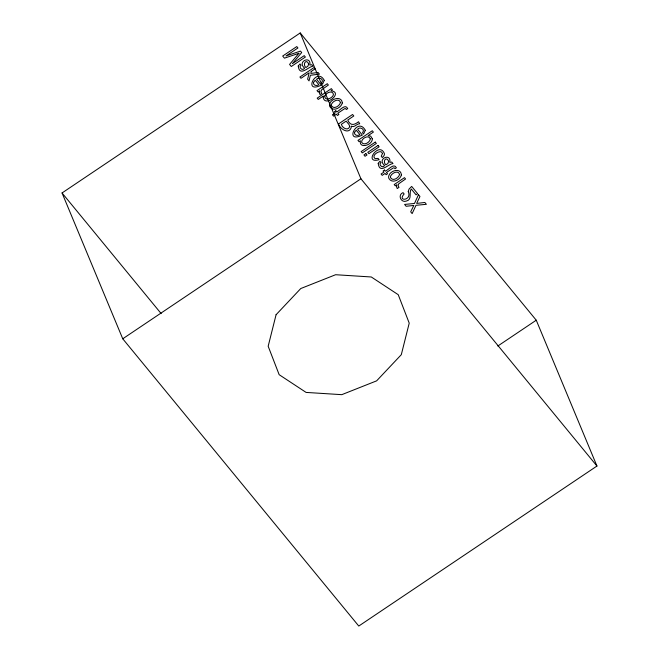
<?xml version="1.0" encoding="UTF-8"?>
<svg xmlns="http://www.w3.org/2000/svg" width="659" height="659" viewBox="0 0 659 659"><rect width="100%" height="100%" fill="white"/><g stroke="black" fill="none" stroke-linecap="round" stroke-linejoin="round"><path stroke-width="0.99" d="M62.045 192.963L300.224 32.95L536.253 320.208L596.955 466.037L358.776 626.05L122.747 338.792L62.045 192.963L161.15 313.577M122.747 338.792L360.926 178.778L300.224 32.95M497.833 346.016L536.253 320.208M360.926 178.778L596.955 466.037M308.676 63.981L307.984 66.065L305.908 67.572C302.234 64.335 306.287 58.157 308.676 63.981M388.645 161.307L387.953 163.399L385.877 164.898C382.204 161.661 386.256 155.483 388.645 161.307M323.124 96.922C324.385 108.323 343.932 92.318 331.032 90.753L332.35 89.871L331.329 88.635L317.201 98.133L318.264 99.435L323.38 96L323.124 96.922M408.259 191.563C412.279 200.822 396.875 201.802 404.14 193.985L403.02 192.626C397.286 194.858 401.109 203.194 406.389 201.061C412.468 199.661 408.671 192.617 411.265 189.001L416.043 194.817L417.674 193.721L411.669 186.415L409.05 189.059L408.259 191.563M319.195 92.301L320.01 94.599L321.831 93.38L320.9 91.939L321.559 89.838L328.38 85.044L327.284 83.709L317.012 90.604L318.058 91.881L319.829 90.687L319.195 92.301M396.388 186.25L397.204 188.548L399.024 187.329L398.094 185.887L398.744 183.787L405.573 178.993L404.478 177.65L394.206 184.553L395.252 185.822L397.023 184.635L396.388 186.25M370.333 138.769C370.136 142.319 363.826 146.117 361.618 142.295C361.214 138.579 368.62 134.247 370.333 138.769M382.517 153.465L381.248 156.249L382.319 157.55L383.769 155.977A4.284 3.484 -22.6 0 0 384.411 153.679C379.238 140.589 362.862 164.379 379.131 159.692L378.068 158.391L375.119 158.671C371.487 155.985 376.907 152.072 379.708 151.727A2.578 2.092 -22.6 0 1 381.586 152.147L382.517 153.465M324.78 96.008C324.508 101.601 332.663 98.282 333.454 94.665C333.083 89.64 325.818 92.697 324.78 96.008M351.502 126.264C350.036 135.111 340.431 129.774 338.495 123.958L352.581 114.493L353.792 115.976L347.754 120.037C350.431 126.149 354.221 125.111 358.537 121.75L359.715 123.777C356.758 123.538 354.608 127.854 351.502 126.264M372.302 138.81C372.706 145.161 358.71 149.247 360.399 140.754L359.04 141.669L357.969 140.367L372.286 130.746L373.389 132.088L368.142 135.614L370.729 136.166L372.302 138.81M324.244 80.349L322.589 84.08L321.51 82.762C324.549 79.648 319.038 76.222 316.526 79.269L321.32 85.11C302.349 94.476 316.526 65.949 324.244 80.349M365.267 130.284L363.611 134.016L362.532 132.698C365.572 129.576 360.061 126.149 357.549 129.205L362.343 135.037C343.38 144.412 357.557 115.877 365.267 130.284M340.456 102.458C339.871 105.844 333.866 109.765 331.526 105.852A2.858 2.323 -22.6 0 1 331.666 103.875C333.108 100.959 339.22 97.894 340.456 102.458M399.568 174.396C398.983 177.782 392.978 181.703 390.639 177.79A2.858 2.323 -22.6 0 1 390.771 175.813C392.212 172.897 398.333 169.833 399.568 174.396M298.23 65.982C299.532 77.383 308.651 66.37 313.009 66.246L311.781 64.722L309.829 65.043C311.542 55.199 296.575 61.336 304.516 68.066L304.367 68.52C302.465 71.353 298.041 66.996 300.998 65.2L299.977 63.948L298.23 65.982M378.2 163.308C379.502 174.709 388.629 163.696 392.978 163.58L391.751 162.048L389.798 162.369C391.52 152.534 376.544 158.662 384.485 165.393L384.345 165.854C382.434 168.679 378.011 164.322 380.976 162.526L379.946 161.282L378.2 163.308M313.544 82.359C312.77 85.316 316.921 86.436 318.816 84.657L315.183 80.225L313.544 82.359M354.567 132.286C353.792 135.243 357.952 136.372 359.847 134.584L356.206 130.161L354.567 132.286M311.213 71.436L310.817 73.446L318.033 72.449L319.442 74.162L310.364 75.258L309.03 80.892L307.621 79.179L309.162 72.811L300.982 78.306L299.927 77.021L314.013 67.556L315.068 68.849L311.213 71.436M349.789 126.528C348.174 131.322 342.252 128.134 341.346 124.337L346.164 121.099L348.973 124.526L349.789 126.528M276.08 314.722L268.172 346.255L279.161 374.691L306.097 392.418L341.774 394.667L376.627 380.853L401.306 354.674L409.223 323.132L398.234 294.697L371.289 276.978L335.62 274.721L300.768 288.535L276.08 314.722M342.285 102.977C341.197 107.952 332.984 112.014 329.871 106.643A5.157 4.193 -22.6 0 1 329.731 103.751C331.32 98.364 341.832 95.588 342.285 102.977M401.389 174.915C400.31 179.891 392.097 183.952 388.983 178.581A5.157 4.193 -22.6 0 1 388.843 175.689C390.433 170.302 400.944 167.526 401.389 174.915M418.49 194.718L414.486 203.474L404.61 204.43L406.133 206.275L413.811 205.443L410.697 211.827L412.139 213.59L415.994 205.311L426.373 204.306L424.866 202.47L416.653 203.417L419.956 196.497L418.49 194.718M298.914 53.297L289.565 64.417L291.286 66.51L305.372 57.045L304.219 55.644L292.365 63.651L301.682 52.555L300.479 51.089L286.022 55.933L297.934 47.992L296.772 46.575L282.686 56.04L284.424 58.165L298.914 53.297M335.81 110.819L334.401 111.766L335.283 112.846L332.416 114.773L333.528 116.124L336.395 114.196L337.441 115.473L338.85 114.526L337.803 113.249L344.509 108.751L345.456 108.546L346.346 109.485L347.713 108.57C345.168 103.208 339.525 110.976 336.691 111.898L335.81 110.819M375.268 142.105L361.181 151.57L362.277 152.913L376.363 143.448L375.268 142.105M365.885 153.605L363.933 154.914L365.045 156.282L367.005 154.964L365.885 153.605M378.019 145.458L367.796 152.32L368.908 153.679L379.131 146.817L378.019 145.458M384.485 170.063L383.077 171.01L383.958 172.09L381.091 174.009L382.204 175.368L385.07 173.441L386.116 174.709L387.525 173.762L386.479 172.493L393.184 167.987L394.131 167.79L395.021 168.729L396.388 167.806C393.843 162.452 388.2 170.22 385.367 171.142L384.485 170.063"/></g></svg>
